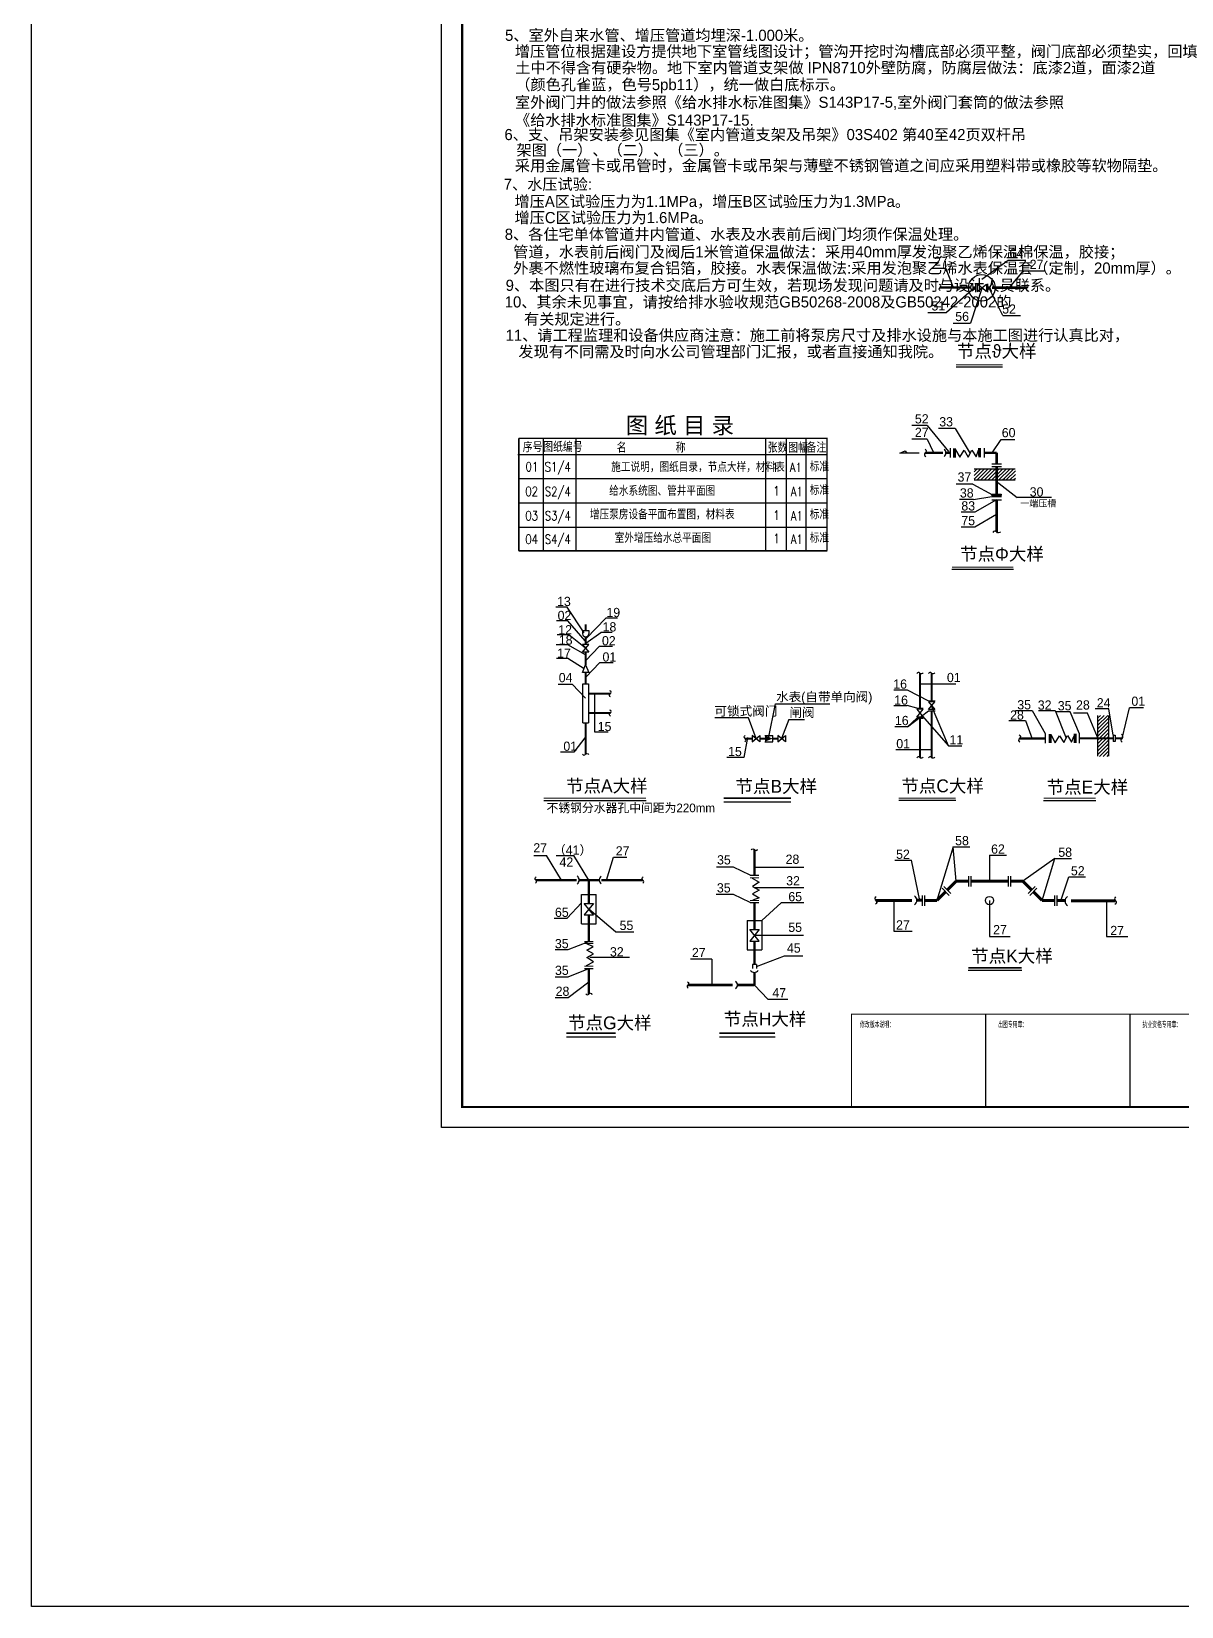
# Model space of a CAD drawing. Header units: millimetres. Extents: x 10779125 to 11142123, y -372083 to -144871.
# Drawn here: x 10779125 to 10834944, y -372083 to -295634 of the extents above; entities that cross this region are included whole.
import ezdxf
from ezdxf.enums import TextEntityAlignment as Align

# ---------------------------------------------------------------- set-up
doc = ezdxf.new("R2010")
doc.units = ezdxf.units.MM
doc.header["$LTSCALE"] = 1000
doc.header["$MEASUREMENT"] = 0
doc.layers.get('0').update_dxf_attribs({"color": 255, "linetype": 'CONTINUOUS'})
for name, color, linetype in [('_标注', 7, 'CONTINUOUS'), ('S', 6, 'CONTINUOUS'), ('S-PS_P2--514', 7, 'CONTINUOUS'), ('TAB', 7, 'CONTINUOUS'), ('W_DIM', 4, 'CONTINUOUS'), ('WW_PJ', 7, 'CONTINUOUS'), ('低压管', 7, 'CONTINUOUS'), ('接水图层', 7, 'CONTINUOUS'), ('标', 190, 'CONTINUOUS'), ('消防', 3, 'CONTINUOUS'), ('给水', 3, 'CONTINUOUS'), ('给水管', 7, 'CONTINUOUS')]:
    doc.layers.add(name, color=color, linetype=linetype)
doc.styles.add('C3', font='txt_____.ttf', dxfattribs={"width": 0.75, "bigfont": 'HZTXT'})
doc.styles.add('hz', font='simplex', dxfattribs={"width": 0.7, "bigfont": 'hztxt'})
doc.styles.get("Standard").update_dxf_attribs({"font": 'symbol.ttf'})
doc.styles.add('项目信息', font='simkai.ttf')

# ---------------------------------------------------------------- blocks, each defined once
blk = doc.blocks.new('$VA002_1')
blk.add_lwpolyline([(-0.5, 0.4), (-0.5, -0.4), (0.5, 0.4), (0.5, -0.4)], close=True)
at = {"style": 'C3', "width": 0.75, "flags": 1}
for tag in ['UNIT', 'WHAT', 'SPEC']:
    blk.add_attdef(tag, (0, 0), '', height=0.001, dxfattribs=at)
blk = doc.blocks.new('$DGFH')
blk.add_lwpolyline([(0.07, -1.01, -0.575183), (0, 0, 0.604745), (-0.11, 1.01, 16.924828)], format="xyb")
blk = doc.blocks.new('tk')
for p, q in [((3496409, -82973), (3496409, -87473)), ((3503409, -82973), (3503409, -87473))]:
    blk.add_line(p, q)
blk.add_lwpolyline([(3470009, -88473), (3470009, -4373), (3529409, -4373), (3529409, -88473)], close=True)
at = {"const_width": 100}
blk.add_lwpolyline([(3528409, -6873), (3528409, -87473), (3471009, -87473), (3471009, -6873)], close=True, dxfattribs=at)
at = {"const_width": 50.6}
blk.add_lwpolyline([(3489909, -87473), (3489909, -82973), (3528409, -82973)], dxfattribs=at)
at = {"style": '项目信息', "width": 0.6}
for s, p in [('修改版本说明：', (3490318, -83607)), ('出图专用章：', (3497023, -83607)), ('执业资格专用章：', (3504023, -83607))]:
    blk.add_text(s, height=281.2, dxfattribs=at).set_placement(p)
blk = doc.blocks.new('A$C58A166D9')
at = {"linetype": 'Continuous'}
for p, q in [((50, 32), (135, 182)), ((135, 182), (224, 40)), ((224, 40), (305, 180)), ((305, 180), (382, 40)), ((382, 40), (465, 176)), ((465, 176), (515, 42))]:
    blk.add_line(p, q, dxfattribs=at)
at = {"linetype": 'Continuous', "const_width": 59.4}
for points in [[(30, 190), (30, 3)], [(536, 188), (536, 0)]]:
    blk.add_lwpolyline(points, dxfattribs=at)
blk = doc.blocks.new('$VA070_1')
blk.add_lwpolyline([(0.5, 0), (-0.5, 0.4), (-0.5, -0.4)], close=True)
at = {"style": 'hz', "width": 0.7, "flags": 1}
for tag in ['WHAT', 'SPEC', 'UNIT']:
    blk.add_attdef(tag, (-0.5, 0), '', height=0.0001, dxfattribs=at)

msp = doc.modelspace()

# ---------------------------------------------------------------- linework, layer by layer
at = {"color": 3}
for p, q in [((10825248.7, -307657.1), (10826531.7, -306738.3)), ((10826599.7, -308057.2), (10827267.2, -307249.8)), ((10806464, -329648.9), (10806464, -327775.4)), ((10821637.5, -329378.7), (10821035.8, -329378.7)), ((10831634.4, -329782.6, -17280), (10831716.9, -329782.6, -17280)), ((10831716.9, -330105, -17280), (10831634.4, -330105, -17280)), ((10815508.3, -337927.7, 13934.6), (10814571.9, -338788, 13934.6)), ((10814316.7, -341018), (10815668.2, -340495.2, 13934.6)), ((10814215.9, -341916.3), (10814860.5, -342607))]:
    msp.add_line(p, q, dxfattribs=at)
for p, q in [((10802775.5, -315382.5), (10802775.5, -320838.1)), ((10803960.1, -315382.5), (10803960.1, -320838.1)), ((10805544.1, -315382.5), (10805544.1, -320838.1)), ((10814745.1, -315382.5), (10814745.1, -320838.1)), ((10815761.6, -315382.5), (10815761.6, -320838.1)), ((10816708.4, -315412), (10816708.4, -320838.1)), ((10802733.7, -316159.4), (10817697.4, -316159.4)), ((10821277.6, -316106.7), (10821525.4, -315993.4)), ((10822205.5, -316106.7), (10821277.6, -316106.7)), ((10821525.4, -315993.4), (10821618, -316106.7)), ((10824886.2, -317361.4), (10825382.8, -316864.8)), ((10824886.2, -317184.6), (10825205.9, -316864.9)), ((10824886.2, -317007.9), (10825029.1, -316864.9)), ((10824886.2, -316864.9), (10826868.7, -316864.9)), ((10825022.9, -317401.5), (10825559.6, -316864.8)), ((10825199.7, -317401.5), (10825736.4, -316864.7)), ((10825376.4, -317401.5), (10825913.2, -316864.7)), ((10825553.2, -317401.5), (10826090, -316864.6)), ((10825730, -317401.5), (10826266.9, -316864.6)), ((10825906.8, -317401.5), (10826443.3, -316864.9)), ((10826083.5, -317401.5), (10826620.1, -316864.9)), ((10826263.9, -317401.5), (10826800.8, -316864.6)), ((10826440.7, -317401.5), (10826883.5, -316958.6)), ((10826617.4, -317401.5), (10826883.5, -317135.4)), ((10802775.5, -317338.9), (10817739.2, -317338.9)), ((10824886.2, -317401.5), (10826874, -317401.5)), ((10826260.3, -317401.5), (10826349.6, -317312.2)), ((10826794.2, -317401.5), (10826883.5, -317312.2)), ((10802775.5, -318518.3), (10817739.2, -318518.3)), ((10802775.5, -319697.8), (10817739.2, -319697.8)), ((10802775.5, -320838.1), (10817739.2, -320838.1)), ((10802775.5, -320838.1), (10817739.2, -320838.1)), ((10802775.5, -320838.1), (10817739.2, -320838.1)), ((10802775.5, -320838.1), (10813270.5, -320838.1)), ((10802775.5, -320838.1), (10817739.2, -320838.1)), ((10802775.5, -320838.1), (10813270.5, -320838.1)), ((10802775.5, -320838.1), (10817739.2, -320838.1)), ((10802775.5, -320838.1), (10813270.5, -320838.1)), ((10802775.5, -320838.1), (10817739.2, -320838.1)), ((10802775.5, -320838.1), (10817739.2, -320838.1)), ((10813527.1, -320838.1), (10817739.2, -320838.1)), ((10813527.1, -320838.1), (10817739.2, -320838.1)), ((10831401.9, -329494.8, -17280), (10830865, -330031.6, -17280)), ((10831401.9, -329141.2, -17280), (10830865.1, -329678, -17280)), ((10831401.9, -329318, -17280), (10830865.1, -329854.8, -17280)), ((10831361.8, -328827.8, -17280), (10830865.2, -329324.3, -17280)), ((10831185, -328827.8, -17280), (10830865.2, -329147.5, -17280)), ((10831401.9, -328964.5, -17280), (10830865.2, -329501.2, -17280)), ((10831008.2, -328827.8, -17280), (10830865.3, -328970.7, -17280)), ((10830865.3, -328827.8, -17280), (10830865.3, -330810.3, -17280)), ((10831401.9, -328827.8, -17280), (10831401.9, -330815.6, -17280)), ((10814726.5, -329806.2), (10815101.5, -329806.2)), ((10814726.5, -330106.2), (10815101.5, -330106.2)), ((10815101.5, -330106.2), (10815101.5, -329806.2)), ((10831401.9, -329671.6, -17280), (10830865, -330208.4, -17280)), ((10831401.9, -330205.5, -17280), (10830865, -330742.3, -17280)), ((10831401.9, -329848.3, -17280), (10830865.3, -330384.9, -17280)), ((10831401.9, -330025.1, -17280), (10830865.3, -330561.7, -17280)), ((10831401.9, -330201.9, -17280), (10831312.5, -330291.2, -17280)), ((10831401.9, -330382.2, -17280), (10830959, -330825.1, -17280)), ((10831401.9, -330559, -17280), (10831135.8, -330825.1, -17280)), ((10831401.9, -330735.8, -17280), (10831312.5, -330825.1, -17280))]:
    msp.add_line(p, q)
at = {"linetype": 'Continuous', "lineweight": -3}
for p, q in [((10814105.4, -336737.8, 13934.6), (10814447.4, -336929.2, 13934.6)), ((10814447.4, -336929.2, 13934.6), (10814125.3, -337132.9, 13934.6)), ((10814125.3, -337132.9, 13934.6), (10814444.8, -337315.4, 13934.6)), ((10814444.8, -337315.4, 13934.6), (10814127, -337492.1, 13934.6)), ((10814127, -337492.1, 13934.6), (10814437.6, -337679.2, 13934.6)), ((10814437.6, -337679.2, 13934.6), (10814133, -337793, 13934.6)), ((10806086.1, -340226.8, 10368), (10806394.2, -340041.2, 10368)), ((10806394.2, -340041.2, 10368), (10806092, -339928.3, 10368)), ((10806064.6, -340975.1, 10368), (10806403.9, -340785.2, 10368)), ((10806084.3, -340583.2, 10368), (10806401.3, -340402.1, 10368)), ((10806403.9, -340785.2, 10368), (10806084.3, -340583.2, 10368)), ((10806401.3, -340402.1, 10368), (10806086.1, -340226.8, 10368))]:
    msp.add_line(p, q, dxfattribs=at)
at = {"const_width": 60}
for points in [[(10802775.5, -315382.5), (10817739.2, -315382.5), (10817739.2, -320838.1)], [(10802775.5, -315382.5), (10802775.5, -320838.1)], [(10802775.5, -320838.1), (10817739.2, -320838.1), (10817739.2, -320838.1)]]:
    msp.add_lwpolyline(points, dxfattribs=at)
at = {"elevation": -17112.2}
msp.add_lwpolyline([(10825743.7, -318097.2), (10826192.3, -318097.2), (10826192.3, -318159.1), (10825743.7, -318159.1)], close=True, dxfattribs=at)
at = {"linetype": 'Continuous', "lineweight": -3}
for points, const_width, elevation in [([(10814432.2, -336709), (10814005.9, -336711.1)], 50.4, 13934.6), ([(10814432.2, -337817.2), (10814005.9, -337819.3)], 50.4, 13934.6), ([(10806388.8, -339904.3), (10805966, -339902.2)], 50, 10368), ([(10806388.9, -341003.7), (10805966, -341001.6)], 50, 10368)]:
    msp.add_lwpolyline(points, dxfattribs=dict(at, const_width=const_width, elevation=elevation))
msp.add_circle((10825253.6, -308073.5), 645.4)
msp.add_solid([(10814726.5, -329806.2), (10815101.5, -329956.2), (10814726.5, -330106.2)])
at = {"layer": 'TAB', "color": 3, "linetype": 'Continuous'}
for p, q in [((10822835.6, -307114.1), (10823507.3, -307114.1)), ((10823856.1, -308026), (10823507.3, -307114.1)), ((10826531.7, -306738.3), (10827383.4, -306738.3)), ((10827267.2, -307249.8), (10828284.4, -307249.8)), ((10824903.6, -308070.9), (10823542.9, -309274.7)), ((10825263.6, -308056.5), (10824702.3, -309793.4)), ((10826278.6, -309422.5), (10825592.8, -308065.8)), ((10822630.2, -309274.7), (10823542.9, -309274.7)), ((10826278.6, -309422.5), (10827124.8, -309422.5)), ((10823857.9, -309793.4), (10824702.3, -309793.4)), ((10822596.3, -314760), (10821851.7, -314760)), ((10822596.3, -314760), (10823631.9, -316028.4)), ((10823964.2, -314904.3), (10823151.9, -314904.3)), ((10823964.2, -314904.3), (10824683.8, -316120.9)), ((10822596.3, -315414.7), (10821851.7, -315414.7)), ((10822596.3, -315414.7), (10822888.8, -316031.2)), ((10824819.5, -317600.1, -17279.5), (10824007.2, -317600.1, -17279.5)), ((10824819.5, -317600.1, -17280), (10825776.4, -318118.2)), ((10825951.4, -317465.8), (10826962.3, -318259.6)), ((10824842.4, -318344.1, -17280), (10824170.8, -318344.1, -17280)), ((10824842.4, -318344.1, -17280), (10825745, -318210.7)), ((10825970.4, -318367.8), (10824907.2, -318973.3, -17280)), ((10828637.8, -318259.6), (10826962.3, -318259.6)), ((10824913.5, -318973.3, -17280), (10824241.9, -318973.3, -17280)), ((10825970.4, -319082), (10824907.2, -319687.5, -17280)), ((10824913.5, -319687.5, -17280), (10824241.9, -319687.5, -17280)), ((10805127.3, -323569.6), (10804567.6, -323569.6)), ((10805943.5, -324815.1), (10805127.3, -323569.6)), ((10806045, -325095.3), (10807003, -324103.7)), ((10807562.7, -324103.7), (10807003, -324103.7)), ((10805162.6, -324242), (10804602.9, -324242)), ((10805997.4, -325208.1), (10805162.6, -324242)), ((10806034.5, -325316.2), (10806754.3, -324801.6)), ((10807314, -324801.6), (10806754.3, -324801.6)), ((10805151.6, -325408.2), (10804591.9, -325408.2)), ((10805200.2, -324914.4), (10804640.5, -324914.4)), ((10806021.9, -325890.3), (10805151.6, -325408.2)), ((10806020.5, -325571.9), (10805200.2, -324914.4)), ((10806027.6, -326166.7), (10806675.2, -325487.6)), ((10807325.7, -325487.6), (10806675.2, -325487.6)), ((10805162.7, -326069.8), (10804603, -326069.8)), ((10805945.5, -326563.6), (10805162.7, -326069.8)), ((10806054.9, -326955), (10806702.5, -326275.9)), ((10807353, -326275.9), (10806702.5, -326275.9)), ((10804687.7, -327311.3), (10805375.2, -327311.3)), ((10806022.8, -327990.4), (10805375.2, -327311.3)), ((10820980.3, -327591.1), (10821634.4, -327591.1)), ((10821634.4, -327591.1), (10822657.4, -328117.8)), ((10814900.1, -329956.2), (10815243.4, -328265.4)), ((10815243.4, -328265.4), (10817874, -328265.4)), ((10820981.5, -328349.5), (10821635.6, -328349.5)), ((10822090.5, -328481.1), (10821635.6, -328349.5)), ((10821637.5, -329378.7), (10822657.4, -328600.8)), ((10822090.5, -328481.1), (10822412.9, -328481.1)), ((10822248.3, -328722.5), (10823632, -330307.1)), ((10822657.4, -328117.8), (10822979.8, -328117.8)), ((10822657.4, -328600.8), (10822979.8, -328600.8)), ((10823632, -330307.1), (10822815.2, -328359.3)), ((10826880.3, -328597.4, -17280), (10827692.7, -328597.4, -17280)), ((10827692.7, -328597.4, -17280), (10828325, -329713.6, -17280)), ((10827996.2, -328597.4, -17280), (10828808.6, -328597.4, -17280)), ((10828808.6, -328597.4, -17280), (10829341.1, -329937.4, -17280)), ((10829546.7, -328660.7), (10828869.2, -328660.7)), ((10829989.1, -329730.6), (10829546.7, -328660.7)), ((10830383.7, -328713.8, -17280), (10829706.2, -328713.8, -17280)), ((10830868.6, -329886.6, -17280), (10830383.7, -328713.8, -17280)), ((10831424.1, -328511.2, -34560), (10830746.7, -328511.2, -34560)), ((10831634.4, -329782.6, -17280), (10831424.1, -328511.2, -34560)), ((10832058.9, -329943.8, -17280), (10832414.3, -328465.9, -34560)), ((10833091.8, -328465.9, -34560), (10832414.3, -328465.9, -34560)), ((10813929.6, -328948.1), (10812290.9, -328948.1)), ((10814296.9, -329956.2), (10813929.6, -328948.1)), ((10815891.3, -329026.2), (10815534, -329956.2)), ((10815891.3, -329026.2), (10816644.3, -329026.2)), ((10821637.5, -329378.7), (10822090.5, -328964)), ((10822090.5, -328964), (10822412.9, -328964)), ((10826559.9, -329079, -17280), (10827372.3, -329079, -17280)), ((10827372.3, -329079, -17280), (10827693.3, -329967.3, -17280)), ((10806034.9, -329849.8), (10805447.4, -330608)), ((10807114.5, -329648.9), (10806464, -329648.9)), ((10813885, -329906.4), (10813701.2, -330877.2)), ((10831634.4, -329782.6, -17280), (10831634.4, -330105, -17280)), ((10831716.9, -329782.6, -17280), (10831716.9, -330105, -17280)), ((10805447.4, -330608), (10804796.9, -330608)), ((10813701.2, -330877.2), (10812881, -330877.2)), ((10821080.5, -330478.9), (10822815.2, -330478.9)), ((10823632, -330307.1), (10824286, -330307.1)), ((10823867.8, -335204.7, 3240.6), (10823071.2, -337817.2, 3240.6)), ((10824004.6, -336883.9, 3240.6), (10823867.8, -335204.7, 3240.6)), ((10823867.8, -335204.7, 3240.6), (10824673.8, -335204.7, 3240.6)), ((10803500.5, -335632.9, 10368), (10804128, -335632.9, 10368)), ((10804851.3, -336825.1, 10368), (10804128, -335632.9, 10368)), ((10804593.1, -335632.9, 10368), (10805454.2, -335632.9, 10368)), ((10806177.4, -336825.1, 10368), (10805454.2, -335632.9, 10368)), ((10807038.7, -336825.1, 10368), (10807377, -335705, 10368)), ((10807377, -335705, 10368), (10808017.1, -335705, 10368)), ((10813202.6, -336195.6, 20901.9), (10812373.5, -336195.6, 20901.9)), ((10814006, -336592.3, 10450.9), (10813202.6, -336195.6, 20901.9)), ((10814219.1, -336203.5, 13934.6), (10816614.4, -336203.5, 13934.6)), ((10821034.6, -335863.3, 3240.6), (10821840.6, -335863.3, 3240.6)), ((10825624.6, -335620.7, 3240.6), (10825624.6, -336883.9, 3240.6)), ((10825624.6, -335620.7, 3240.6), (10826450.1, -335620.7, 3240.6)), ((10828802.4, -335774.8, 3240.6), (10827244.6, -336883.9, 3240.6)), ((10828178, -337817.2, 3240.6), (10828802.4, -335774.8, 3240.6)), ((10828802.4, -335774.8, 3240.6), (10829608.4, -335774.8, 3240.6)), ((10829094.7, -337831.2, 3240.6), (10829482.5, -336662.7, 3240.6)), ((10829482.5, -336662.7, 3240.6), (10830288.5, -336662.7, 3240.6)), ((10813202.6, -337518.6, 20901.9), (10812356.8, -337518.6, 20901.9)), ((10814006, -337915.3, 10450.9), (10813202.6, -337518.6, 20901.9)), ((10814219.1, -337184.3, 13934.6), (10816614.4, -337184.3, 13934.6)), ((10820982.5, -337817.2, 3240.6), (10820982.5, -339300.8, 3240.6)), ((10825624.6, -337817.2, 3240.6), (10825624.6, -339567.3, 3240.6)), ((10831309.4, -337817.2, 3240.6), (10831309.4, -339567.3, 3240.6)), ((10804490.8, -338664.4, 10368), (10805118.3, -338664.4, 10368)), ((10805821.8, -337931.6, 10368), (10805118.3, -338664.4, 10368)), ((10807478, -339334.1, 10368), (10806177.4, -338232.9, 10368)), ((10816614.4, -337927.7, 13934.6), (10815508.3, -337927.7, 13934.6)), ((10807478, -339334.1, 10368), (10808355.1, -339334.1, 10368)), ((10820982.5, -339300.8, 3240.6), (10821869.3, -339300.8, 3240.6)), ((10805169, -340200.5, 17280), (10806177.4, -339807, 10368)), ((10814219.1, -339501.9, 13934.6), (10816595.1, -339501.9)), ((10825624.6, -339567.3, 3240.6), (10826625.5, -339567.3, 3240.6)), ((10831309.4, -339567.3, 3240.6), (10832337.9, -339567.3, 3240.6)), ((10804541.5, -340200.5, 17280), (10805169, -340200.5, 17280)), ((10806232.9, -340570.6, 10368), (10808143.8, -340570.6, 10368)), ((10812142.6, -340668.6), (10811119.5, -340668.6)), ((10812142.6, -340668.6), (10812142.6, -341916.3)), ((10814115.1, -340923.9), (10814115.1, -341112.1)), ((10814316.7, -340923.9), (10814115.1, -340923.9)), ((10814316.7, -340923.9), (10814316.7, -341112.1)), ((10815668.2, -340495.2, 13934.6), (10816567.7, -340495.2, 13934.6)), ((10804541.5, -341513, 17280), (10805169, -341513, 17280)), ((10805169, -341513, 17280), (10806176.9, -341119.4, 6912)), ((10805169, -342521, 17280), (10806176.9, -341761.2, 6912)), ((10804541.5, -342521, 17280), (10805169, -342521, 17280)), ((10814860.5, -342607), (10815835.7, -342607))]:
    msp.add_line(p, q, dxfattribs=at)
at = {"layer": 'TAB', "color": 3}
for p, q in [((10825749.5, -316083.9), (10826191.7, -315430.4)), ((10826191.7, -315430.4), (10826852.5, -315430.4))]:
    msp.add_line(p, q, dxfattribs=at)
at = {"layer": 'TAB', "color": 3, "linetype": 'Continuous', "const_width": 101.2}
for points in [[(10822248.3, -326780.7), (10822248.3, -328481.1)], [(10822815.2, -326780.7), (10822815.2, -328117.8)], [(10822815.2, -328600.8), (10822815.2, -330872.5)], [(10822248.3, -328964), (10822248.3, -330872.5)]]:
    msp.add_lwpolyline(points, dxfattribs=at)
at = {"layer": 'TAB', "color": 3, "linetype": 'Continuous'}
msp.add_circle((10825624.6, -337817.2, 3240.6), 200.4, dxfattribs=at)
at = {"layer": 'W_DIM', "color": 3}
msp.add_line((10822248.3, -327300.2), (10823996.5, -327300.2), dxfattribs=at)
at = {"layer": '接水图层'}
for p, q in [((10826261.8, -311923), (10823999.9, -311923)), ((10823800, -321733.5), (10826784.4, -321733.5)), ((10803989.5, -332957.8), (10808954.4, -332957.8)), ((10812728.1, -333029.6), (10815988.3, -333029.6)), ((10823985.2, -332957.8), (10821217.2, -332957.8)), ((10828253.5, -332957.8), (10830779.3, -332957.8)), ((10824592.8, -341191.3), (10827190.2, -341191.3)), ((10805096.8, -344435.9), (10807484, -344435.9)), ((10812512.8, -344435.9), (10815219.7, -344435.9))]:
    msp.add_line(p, q, dxfattribs=at)
for points, const_width in [([(10826265.9, -311817.3), (10823993.8, -311817.3)], 50), ([(10823800, -321627.8), (10826784.4, -321627.8)], 50), ([(10803989.5, -332852.1), (10808957.5, -332852.1)], 50), ([(10812721.1, -332852.1), (10815987, -332852.1)], 84), ([(10823985.2, -332852.1), (10821211.1, -332852.1)], 50), ([(10828253.5, -332852.1), (10830779.3, -332852.1)], 50), ([(10824592.8, -341085.6), (10827190.2, -341085.6)], 84), ([(10805089.8, -344258.3), (10807482.7, -344258.3)], 84), ([(10812505.8, -344258.3), (10815218.4, -344258.3)], 84)]:
    msp.add_lwpolyline(points, dxfattribs=dict(at, const_width=const_width))
at = {"layer": '接水图层', "linetype": 'ByBlock'}
for centre, radius, start, end in [((10824942.9, -308053.8), 237.4, 126.202656, 233.797344), ((10825883.8, -308062.7), 237.4, 126.202656, 233.797344), ((10823281.9, -316085.9), 227.9, 306.202657, 53.797343), ((10805470.8, -336813.9, 20736), 237.4, 306.202656, 53.797344), ((10806918, -336818.1, 20736), 237.4, 126.202656, 233.797344), ((10821826.5, -337805.9, 3240.6), 273.5, 306.202658, 53.797344), ((10829564.4, -337844.3, 3240.6), 273.5, 126.202658, 233.797344), ((10813152.4, -341916.3), 239.3, 306.202655, 53.797345), ((10814210.8, -341066.4), 239.3, 216.202658, 323.797342)]:
    msp.add_arc(centre, radius, start, end, dxfattribs=at)
at = {"layer": '标', "color": 7}
for points, elevation in [([(10805954.8, -337954.7), (10806400, -337954.7), (10805954.8, -338511.2), (10806400, -338511.2)], 10368), ([(10813994.7, -339782.4), (10814443.5, -339782.4), (10813994.7, -339221.5), (10814443.5, -339221.5)], 13934.6)]:
    msp.add_lwpolyline(points, close=True, dxfattribs=dict(at, elevation=elevation))
at = {"layer": '消防'}
for p, q in [((10805870.5, -324703.6), (10806170.5, -324703.6)), ((10805870.5, -324703.6), (10805870.5, -324869.6)), ((10806170.5, -324703.6), (10806170.5, -324869.6))]:
    msp.add_line(p, q, dxfattribs=at)
msp.add_arc((10806020.5, -324869.6), 150, 180, 0, dxfattribs=at)
at = {"layer": '给水', "linetype": 'Continuous'}
for p, q in [((10825383.7, -316312.2), (10825383.7, -315855.5)), ((10825745, -316619.7), (10826201.7, -316619.7)), ((10825745, -316755.3), (10826201.7, -316755.3)), ((10825745, -318210.7), (10826201.7, -318210.7)), ((10825745, -318367.8), (10826201.7, -318367.8)), ((10805885.7, -327290.7), (10806155.3, -327290.7)), ((10805885.7, -329193.1), (10805885.7, -327290.7)), ((10806155.3, -327290.7), (10806155.3, -329193.1)), ((10805885.7, -329193.1), (10806155.3, -329193.1)), ((10829986.2, -330172.1, -17280), (10829986.2, -329715.5, -17280))]:
    msp.add_line(p, q, dxfattribs=at)
at = {"layer": '给水'}
msp.add_line((10822238.1, -337813.6, 3240.6), (10821840.6, -335863.3, 3240.6), dxfattribs=at)
at = {"layer": '给水', "linetype": 'Continuous'}
for points, const_width in [([(10824705.4, -308058.2), (10823221.2, -308058.2)], 121.5), ([(10824827.8, -308062.7), (10824968.9, -308062.7)], 121.5), ([(10825539.7, -308062.7), (10825646.4, -308062.7)], 121.5), ([(10827453.2, -308062.4), (10825742.4, -308062.4)], 121.5), ([(10825742.5, -308066.9), (10827447.2, -308066.9)], 121.5), ([(10823363, -316088.7), (10822506.9, -316088.7)], 121.5), ([(10823719.2, -316085.9), (10823509.9, -316085.9)], 121.5), ([(10825973.4, -316083.9), (10825383.7, -316083.9)], 121.5), ([(10825973.4, -316083.9), (10825973.4, -316619.7)], 121.5), ([(10825973.4, -318210.7), (10825973.4, -316755.3)], 121.5), ([(10825973.4, -318367.8), (10825973.4, -319924.7)], 121.5), ([(10806020.5, -324703.6), (10806020.5, -324414.9)], 101.2), ([(10806020.5, -325384.4), (10806020.5, -325019.6)], 101.2), ([(10806020.5, -326376.1), (10806020.5, -325759.4)], 101.2), ([(10806020.5, -327290.7), (10806020.5, -326751.1)], 101.2), ([(10807228.8, -327775.4), (10806155.3, -327775.4)], 101.2), ([(10807228.8, -328710.4), (10806155.3, -328710.4)], 101.2), ([(10806020.5, -330718.7), (10806020.5, -329193.1)], 101.2), ([(10813755.5, -329956.2), (10814106.5, -329956.2)], 101.2), ([(10814481.5, -329956.2), (10814726.5, -329956.2)], 101.2), ([(10815101.5, -329956.2), (10815346.5, -329956.2)], 101.2), ([(10814215.9, -340923.9), (10814215.9, -339782.4)], 122.5), ([(10814215.9, -341916.3), (10814215.9, -341305.7)], 122.5), ([(10810978.3, -341916.3), (10810983.4, -341916.3)], 122.5), ([(10810983.4, -341916.3), (10813152.4, -341916.3)], 122.5)]:
    msp.add_lwpolyline(points, dxfattribs=dict(at, const_width=const_width))
for points, const_width, elevation in [([(10828325, -329948.7), (10827084.3, -329948.7)], 121.5, -17280), ([(10831634.4, -329943.8), (10829986.2, -329943.8)], 101.2, -17280), ([(10832058.9, -329943.8), (10831717.4, -329943.8)], 101.2, -17280), ([(10814219.1, -336592.3), (10814219.1, -335346.3)], 122.5, 13934.6), ([(10805590.5, -336825.1), (10803603.8, -336825.1)], 121.5, 10368), ([(10806677.8, -336825.1), (10805707.2, -336825.1)], 121.5, 10368), ([(10806177.4, -336825.1), (10806177.4, -337954.7)], 121.5, 10368), ([(10808801, -336825.1), (10806779.2, -336825.1)], 121.5, 10368), ([(10824004.6, -336883.9), (10823580.4, -337308.1)], 145.8, 3240.6), ([(10824604.6, -336883.9), (10824004.6, -336883.9)], 145.8, 3240.6), ([(10826524.6, -336883.9), (10824724.6, -336883.9)], 145.8, 3240.6), ([(10827244.6, -336883.9), (10826644.6, -336883.9)], 145.8, 3240.6), ([(10827668.9, -337308.1), (10827244.6, -336883.9)], 145.8, 3240.6), ([(10827668.9, -337308.1), (10827329.5, -336968.7)], 145.8, 3240.6), ([(10814219.1, -339221.5), (10814219.1, -337915.3)], 122.5, 13934.6), ([(10821858.6, -337817.2), (10820106.4, -337817.2)], 145.8, 3240.6), ([(10822351.2, -337805.9), (10822100, -337805.9)], 145.8, 3240.6), ([(10823071.2, -337817.2), (10822471.2, -337817.2)], 145.8, 3240.6), ([(10823495.5, -337393), (10823071.2, -337817.2)], 145.8, 3240.6), ([(10828178, -337817.2), (10827753.7, -337393)], 145.8, 3240.6), ([(10828778, -337817.2), (10828178, -337817.2)], 145.8, 3240.6), ([(10829290.9, -337817.2), (10828898, -337817.2)], 145.8, 3240.6), ([(10831735.9, -337823.7), (10831239.6, -337823.7), (10829580.7, -337823.7)], 145.8, 3240.6), ([(10806177.4, -338511.2), (10806177.4, -339807)], 121.5, 10368), ([(10806177.4, -341119.4), (10806177.4, -342355.6)], 121.5, 10368), ([(10813391.7, -341916.3), (10814215.9, -341916.3)], 122.5, -6967.3)]:
    msp.add_lwpolyline(points, dxfattribs=dict(at, const_width=const_width, elevation=elevation))
at = {"layer": '给水管', "ltscale": 0.1}
for p, q in [((10824968.9, -308283.1), (10824968.9, -307876.9)), ((10825539.7, -308283.1), (10825539.7, -307876.9)), ((10823719.2, -315853.6), (10823719.2, -316315.9)), ((10828325, -329713.6, -17280), (10828325, -330175.8, -17280)), ((10814006, -336592.3, 10450.9), (10814431.2, -336592.3, 10450.9)), ((10823752.7, -337480.5, 3240.6), (10823408, -337135.8, 3240.6)), ((10824604.6, -336630.8, 3240.6), (10824604.6, -337136.9, 3240.6)), ((10824724.6, -336630.8, 3240.6), (10824724.6, -337136.9, 3240.6)), ((10826524.6, -336630.8, 3240.6), (10826524.6, -337136.9, 3240.6)), ((10826644.6, -336630.8, 3240.6), (10826644.6, -337136.9, 3240.6)), ((10827841.2, -337135.8, 3240.6), (10827496.5, -337480.5, 3240.6)), ((10805827.4, -337524.7, 10368), (10806527.4, -337524.7, 10368)), ((10805827.4, -338941.2, 10368), (10805827.4, -337524.7, 10368)), ((10806527.4, -338941.2, 10368), (10806527.4, -337524.7, 10368)), ((10822351.2, -337564.2, 3240.6), (10822351.2, -338070.3, 3240.6)), ((10822471.2, -337564.2, 3240.6), (10822471.2, -338070.3, 3240.6)), ((10823667.9, -337565.3, 3240.6), (10823323.2, -337220.6, 3240.6)), ((10827926.1, -337220.6, 3240.6), (10827581.4, -337565.3, 3240.6)), ((10828778, -337564.2, 3240.6), (10828778, -338070.3, 3240.6)), ((10828898, -337564.2, 3240.6), (10828898, -338070.3, 3240.6)), ((10814006, -337915.3, 10450.9), (10814431.2, -337915.3, 10450.9)), ((10805827.4, -338941.2, 10368), (10806527.4, -338941.2, 10368)), ((10813866.3, -338788, 13934.6), (10814571.9, -338788, 13934.6)), ((10813866.3, -338788, 13934.6), (10813866.3, -340215.9, 13934.6)), ((10814571.9, -338788, 13934.6), (10814571.9, -340215.9, 13934.6)), ((10805966, -339807, 6912), (10806387.8, -339807, 6912)), ((10813866.3, -340215.9, 13934.6), (10814571.9, -340215.9, 13934.6)), ((10805966, -341119.4, 6912), (10806387.8, -341119.4, 6912))]:
    msp.add_line(p, q, dxfattribs=at)
at = {"layer": '给水管', "color": 7, "ltscale": 0.1}
for p, q in [((10805954.8, -337954.7, 10368), (10806400, -337954.7, 10368)), ((10805954.8, -338511.2, 10368), (10806400, -338511.2, 10368))]:
    msp.add_line(p, q, dxfattribs=at)

# ---------------------------------------------------------------- block references
at = {"xscale": -375, "yscale": 375, "zscale": 374.9999999999999, "rotation": 270}
for name, p in [('$VA002_1', (10806020.5, -325571.9)), ('$VA070_1', (10806020.5, -326563.6))]:
    msp.add_blockref(name, p, dxfattribs=at)
at = {"xscale": -375, "yscale": 375, "zscale": 374.9999999999999}
for p in [(10814294, -329956.2), (10815534, -329956.2)]:
    msp.add_blockref('$VA002_1', p, dxfattribs=at)
at = {"layer": '_标注'}
msp.add_blockref('tk', (7329021.1, -260359.8), dxfattribs=at)
at = {"layer": 'S-PS_P2--514', "linetype": 'Continuous'}
for p, xscale, yscale, zscale, rotation in [((10823857.5, -315860.9), -2.399999999495777, 2.399999999499414, 2.399999999495777, 180.3140590846738), ((10828491.3, -329720.8, -17280), -2.399999999493224, 2.399999999441206, 2.4, 180.3140590735572)]:
    msp.add_blockref('A$C58A166D9', p, dxfattribs=dict(at, xscale=xscale, yscale=yscale, zscale=zscale, rotation=rotation))
at = {"layer": 'TAB', "color": 3, "linetype": 'Continuous'}
for name, p, xscale, yscale, zscale, rotation in [('$DGFH', (10822248.3, -326780.7), 150, 150, 150, 90), ('$DGFH', (10822815.2, -326780.7), 150, 150, 150, 90), ('$VA002_1', (10822248.3, -328722.5), -375, 375, 374.9999999999999, 270), ('$VA002_1', (10822815.2, -328359.3), -375, 375, 374.9999999999999, 270)]:
    msp.add_blockref(name, p, dxfattribs=dict(at, xscale=xscale, yscale=yscale, zscale=zscale, rotation=rotation))
at = {"layer": 'WW_PJ'}
for name, p, xscale, yscale, zscale in [('$DGFH', (10823221.2, -308058.2), 150, 150, 150), ('$VA002_1', (10825253.6, -308073.5), -450, 450, 450), ('$DGFH', (10827457.9, -308082), 150, 150, 150), ('$DGFH', (10807216.9, -327785.2), 150, 150, 150), ('$DGFH', (10807216.9, -328720.1), 150, 150, 150), ('$DGFH', (10813755.5, -329956.2), -150, 150, 150), ('$DGFH', (10832058.9, -329943.8, -17280), 180, 180, 180), ('$DGFH', (10803603.8, -336825.1, 10368), -150, 150, 150), ('$DGFH', (10808801, -336825.1, 10368), -150, 150, 150)]:
    msp.add_blockref(name, p, dxfattribs=dict(at, xscale=xscale, yscale=yscale, zscale=zscale))
for p, xscale, yscale, zscale, rotation in [((10822506.9, -316088.7), 180, 180, 180, 180), ((10825973.4, -319927.7), 180, 180, 180, 90), ((10827084.3, -329948.7, -17280), 180, 180, 180, 180), ((10806020.5, -330718.7), -150, 150, 150, 270), ((10822248.3, -330872.5), 150, 150, 150, 90), ((10822815.2, -330872.5), 150, 150, 150, 90), ((10814219.1, -335346.3, 13934.6), 151.2000000000116, 151.2000000000116, 151.2000000000007, 270), ((10820106.4, -337817.2, 3240.6), -179.9999999999999, 180, 180, 180.0000006782757), ((10831735.9, -337823.7, 3240.6), -179.9999999999999, 180, 180, 180.0000006782757), ((10806177.4, -342355.6, 10368), -150, 150, 150, 270), ((10810983.4, -341916.3), 151.2000000001863, 151.2000000000116, 151.2000000000007, 180)]:
    msp.add_blockref('$DGFH', p, dxfattribs=dict(at, xscale=xscale, yscale=yscale, zscale=zscale, rotation=rotation))

# ---------------------------------------------------------------- texts
at = {"color": 7, "linetype": 'Continuous'}
msp.add_text('图 纸 目 录', height=800, dxfattribs=at).set_placement((10807970.2, -315151.4))
at = {"style": 'hz', "width": 0.8}
for s, height, p in [('序号  ', 500, (10802968, -316054.4)), ('图纸编号', 500, (10803959.7, -316043.2)), ('名        称', 500, (10807527.2, -316077.3)), ('张数', 500, (10814855.8, -316078.6)), ('图幅', 500, (10815849.1, -316078.6)), (' 备注', 500, (10816468.4, -316074.9)), ('S1/4', 450, (10804033.9, -316988.8, 7200)), ('标准', 450, (10816899.2, -316988.2)), ('01', 450, (10803103.7, -316987.2)), ('施工说明，图纸目录，节点大样，材料表', 450, (10807265.8, -317009.6)), ('1', 450, (10815071, -317013.3)), ('A1', 450, (10815930.4, -317013.3)), ('02', 450, (10803094.2, -318183.6)), ('S2/4', 450, (10804038.7, -318185.3, 7200)), ('1', 450, (10815128.7, -318160.2)), ('A1', 450, (10815978.5, -318186.8)), ('标准', 450, (10816899.2, -318129.2)), ('03', 450, (10803094.2, -319363.1)), ('S3/4', 450, (10804038.7, -319364.8, 7200)), ('1', 450, (10815128.7, -319339.7)), ('A1', 450, (10815978.5, -319366.3)), ('标准', 450, (10816899.2, -319308.6)), ('04', 450, (10803094.2, -320503.4)), ('S4/4', 450, (10804038.7, -320505, 7200)), ('1', 450, (10815128.7, -320464.5)), ('A1', 450, (10815978.5, -320506.6)), ('标准', 450, (10816899.2, -320448.9))]:
    msp.add_text(s, height=height, dxfattribs=at).set_placement(p)
for s, p in [('给水系统图、管井平面图', (10809740.2, -318168.4)), ('增压泵房设备平面布置图，材料表', (10809740.2, -319308.7)), ('室外增压给水总平面图', (10809771.2, -320450.6, 4053.9))]:
    msp.add_text(s, height=450, dxfattribs=at).set_placement(p, align=Align.CENTER)
at = {"layer": 'S', "color": 3}
for s, p in [('5、室外自来水管、增压管道均埋深-1.000米。', (10802110.4, -296088.4)), ('增压管位根据建设方提供地下室管线图设计；管沟开挖时沟槽底部必须平整，阀门底部必须垫实，回填', (10802583.6, -296867.6)), ('土中不得含有硬杂物。地下室内管道支架做 IPN8710外壁防腐，防腐层做法：底漆2道，面漆2道', (10802607, -297660)), ('（颜色孔雀蓝，色号5pb11），统一做白底标示。', (10802607, -298480.5)), ('室外阀门井的做法参照《给水排水标准图集》S143P17-5,室外阀门套筒的做法参照', (10802595.1, -299339.2)), ('《给水排水标准图集》S143P17-15.', (10802595.1, -300204.5)), ('6、支、吊架安装参见图集《室内管道支架及吊架》03S402 第40至42页双杆吊', (10802081.2, -300906)), ('架图（一）、（二）、（三）。', (10802665.1, -301658.4)), ('采用金属管卡或吊管时，金属管卡或吊架与薄壁不锈钢管道之间应采用塑料带或橡胶等软物隔垫。', (10802587.6, -302412.8)), ('7、水压试验:', (10802046.8, -303315.6)), ('增压A区试验压力为1.1MPa，增压B区试验压力为1.3MPa。', (10802568.3, -304152.2)), ('增压C区试验压力为1.6MPa。', (10802568.3, -304936.6)), ('8、各住宅单体管道井内管道、水表及水表前后阀门均须作保温处理。', (10802095.6, -305747.4)), ('管道，水表前后阀门及阀后1米管道保温做法：采用40mm厚发泡聚乙烯保温棉保温，胶接；', (10802508.3, -306599.2)), ('外裹不燃性玻璃布复合铝箔，胶接。水表保温做法:采用发泡聚乙烯水表保温套（定制，20mm厚）。', (10802508.3, -307385.7)), ('9、本图只有在进行技术交底后方可生效，若现场发现问题请及时与设计人员联系。', (10802138.9, -308222.7)), ('10、其余未见事宜，请按给排水验收规范GB50268-2008及GB50242-2002的', (10802095.6, -309029.1)), ('有关规定进行。', (10803030.4, -309862.1)), ('11、请工程监理和设备供应商注意：施工前将泵房尺寸及排水设施与本施工图进行认真比对，', (10802138.9, -310647.4)), ('发现有不同需及时向水公司管理部门汇报，或者直接通知我院。', (10802757, -311440.9))]:
    msp.add_text(s, height=540, dxfattribs=at).set_placement(p)
at = {"layer": 'TAB', "color": 3, "linetype": 'Continuous'}
for s, p in [('27', (10822933, -307006.6, 13824)), ('64', (10826588.9, -306630.9, 13824)), ('27', (10827576.2, -307160.6, 13824)), ('51', (10822808.9, -309176.5, 13824)), ('56', (10823962.9, -309690.4, 13824)), ('52', (10826240.6, -309326.9, 13824)), ('13', (10804636.3, -323522.8)), ('02', (10804662.3, -324203.9)), ('19', (10807031, -324058.5)), ('12', (10804692.4, -324898.5)), ('18', (10806845.6, -324756.4)), ('17', (10804635.6, -326035)), ('18', (10804718.6, -325392.2)), ('02', (10806813.5, -325429.1)), ('01', (10806840.8, -326217.4)), ('04', (10804717, -327218.6)), ('16', (10820954.5, -327531.7)), ('01', (10823557.4, -327213.8)), ('水表(自带单向阀)', (10815264.1, -328151.2)), ('16', (10820999.4, -328309)), ('01', (10832512.7, -328365.5, -17280)), ('可锁式阀门', (10812273.1, -328841.6)), ('闸阀', (10815912, -328912)), ('28', (10826625.9, -329036.2, -17280)), ('35', (10826974, -328538.2, -17280)), ('32', (10827967.4, -328550.8, -17280)), ('35', (10828938, -328585.4)), ('28', (10829826.3, -328546.3, -17280)), ('24', (10830831.8, -328441.6, -17280)), ('15', (10806608.6, -329590.4)), ('16', (10821033.4, -329302)), ('01', (10804941.5, -330549.5)), ('01', (10821100.5, -330424.5)), ('11', (10823683.4, -330239.2)), ('15', (10812936.7, -330805.9)), ('58', (10823956.5, -335132.8, 3240.6)), ('27', (10803482.5, -335483.5, 27648)), ('（41）', (10804446.4, -335589.1, 27648)), ('27', (10807483.5, -335629.9, 27648)), ('35', (10812400.6, -336064.7, 20901.9)), ('28', (10815728.5, -336035.5)), ('52', (10821090.8, -335793.3, 3240.6)), ('62', (10825701.1, -335540.2, 3240.6)), ('58', (10828965.2, -335694.2, 3240.6)), ('42', (10804755.3, -336169.5, 27648)), ('52', (10829576.9, -336596.8, 3240.6)), ('35', (10812393.8, -337424.3, 20901.9)), ('32', (10815755.2, -337081.6, -41803.8)), ('65', (10815860.9, -337851.3, 13934.6)), ('65', (10804533.6, -338610.4, 27648)), ('55', (10807671.1, -339248.1, 27648)), ('55', (10815860, -339339.5)), ('27', (10821090.2, -339222.8, 3240.6)), ('27', (10825801.1, -339452.4, 3240.6)), ('27', (10831486, -339493.4, 3240.6)), ('35', (10804529.6, -340132.4, 27648)), ('32', (10807202.3, -340530, 27648)), ('27', (10811180.7, -340564.2)), ('45', (10815791.2, -340345.5, 13934.6)), ('35', (10804533.6, -341428.7, 27648)), ('28', (10804567.4, -342442.9, 27648)), ('47', (10815084.4, -342517.8))]:
    msp.add_text(s, height=447.9, dxfattribs=at).set_placement(p)
at = {"layer": 'TAB', "color": 3}
for s, p in [('52', (10822003.5, -314659.4)), ('27', (10822003.5, -315314.2)), ('33', (10823186.2, -314802.2)), ('60', (10826220.3, -315328.6)), ('37', (10824074.2, -317481.5, -17279.5)), ('38', (10824187.2, -318254.8, -3456)), ('30', (10827577.6, -318204.4, -3456)), ('83', (10824258.3, -318884.1, -3456)), ('75', (10824258.3, -319598.3, -3456))]:
    msp.add_text(s, height=447.9, dxfattribs=at).set_placement(p)
at = {"layer": 'TAB', "color": 3, "linetype": 'Continuous'}
msp.add_text('一端压槽', height=313.53, rotation=360, dxfattribs=at).set_placement((10827113.3, -318694.4))
at = {"layer": '低压管'}
msp.add_text('不锈钢分水器孔中间距为220mm', height=420, dxfattribs=at).set_placement((10804126.1, -333530.7))
at = {"layer": '接水图层'}
for s, p in [('节点A大样', (10805067.3, -332562.6)), ('节点B大样', (10813290.9, -332583.8)), ('节点C大样', (10821342.9, -332562.6)), ('节点E大样', (10828394.1, -332622)), ('节点K大样', (10824732.3, -340820.1)), ('节点H大样', (10812725.2, -343879.9)), ('节点G大样', (10805164.4, -344063.4))]:
    msp.add_text(s, height=625, dxfattribs=at).set_placement(p)

# ---------------------------------------------------------------- next in the draw order: texts
at = {"layer": '接水图层', "char_height": 625, "attachment_point": 7, "bg_fill": 3, "box_fill_scale": 1.1, "bg_fill_color": 256, "bg_fill_transparency": 0}
for s, insert in [('节点J大样', (10824040.9, -311527.7)), ('节点F大样', (10824191, -321374.5))]:
    msp.add_mtext(s, dxfattribs=dict(at, insert=insert))

# ---------------------------------------------------------------- next in the draw order: linework, layer by layer
at = {"layer": '_标注'}
msp.add_lwpolyline([(10779124.9, -225183.4), (11035149.4, -225183.4), (11035149.4, -372083.3), (10779124.9, -372083.3)], close=True, dxfattribs=at)

doc.saveas('drawing.dxf')
